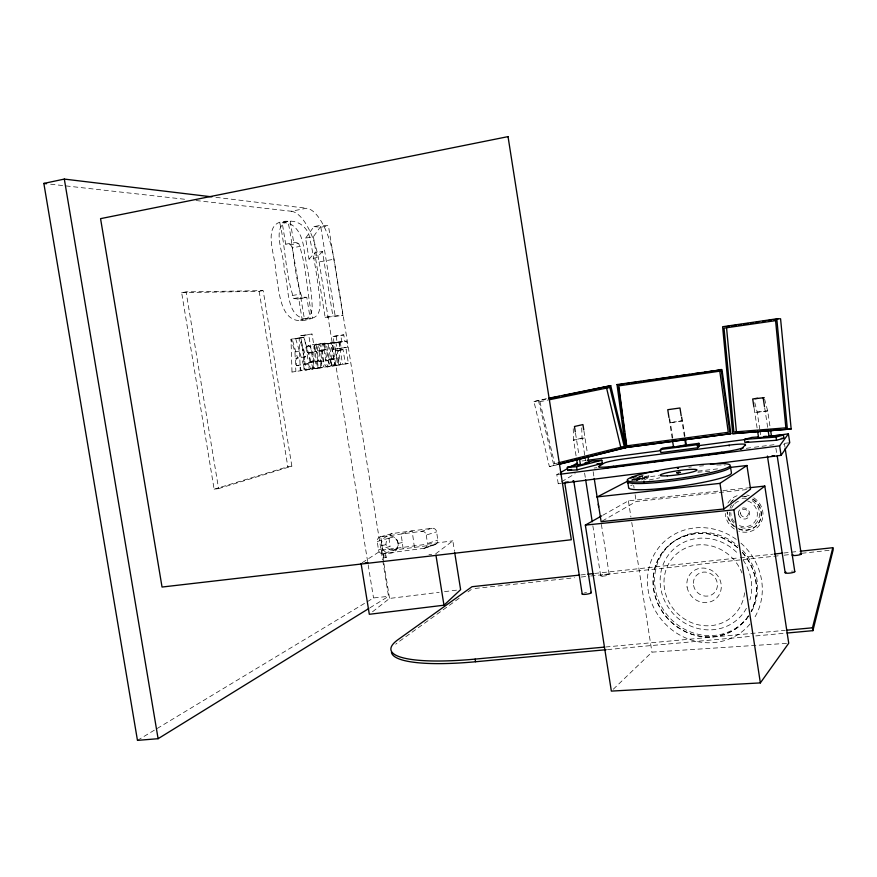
<?xml version="1.0" encoding="UTF-8"?>
<svg xmlns="http://www.w3.org/2000/svg" width="877" height="877" viewBox="0 0 877 877"><rect width="100%" height="100%" fill="white"/><g stroke="black" fill="none" stroke-linecap="round" stroke-linejoin="round"><path stroke-width="0.66" stroke-dasharray="4.38 3.29" d="M398.081 545.746L398.224 544.727M317.989 361.072L316.411 351.403L307.63 352.707L306.687 346.897L308.364 345.45L316.345 344.146L317.693 344.661C321.015 351.37 322.484 359.899 321.366 367.288L320.226 368.066L311.149 369.228L310.184 368.384L309.241 362.585L317.989 361.072L309.241 362.585M309.998 362.354L308.792 353.212L307.63 352.707M398.059 543.477L402.28 542.523M329.215 359.669L329.96 359.68L330.848 365.194L329.313 366.739L327.329 365.632L326.08 362.069L323.076 344.135L326.288 343.784L329.215 359.669L337.711 358.441L338.61 363.966L337.086 365.501L318.329 367.858C313.78 362.113 313.253 352.74 314.284 345.735L316.027 344.65L323.909 343.356L327.11 360.425C329.083 360.557 330.903 369.327 326.233 366.597C321.716 360.82 321.201 351.469 322.188 344.442L323.909 343.356M315.632 351.403L314.69 345.582L316.345 344.146M322.44 251.513L316.794 257.63L309 259.066L305.613 238.149L313.407 236.68L321.618 225.137L328.437 225.784L342.918 315.435L325.159 317.397L314.722 252.938L322.44 251.513L332.887 316.082L342.918 315.435M305.613 238.149L313.944 226.606L321.618 225.137M309 259.066L314.722 252.938M613.275 689.245L651.929 652.148L787.371 643.312M372.517 611.784L389.563 598.432L439.169 592.304M435.726 553.793L452.828 540.846L454.505 551.392M459.131 598.278L398.498 641.986A119.996 24.096 -9.2 0 0 395.724 644.2M467.945 591.92L471.256 589.53M312.245 369.338L313.396 368.559C314.547 361.181 313.078 352.642 309.734 345.976L308.364 345.45M362.223 562.705L381.769 550.142L452.828 540.846M784.082 444.091L783.775 444.573M369.908 607.838L388.533 596.338L382.865 561.269M137.459 740.374L373.525 597.95L388.533 596.338M559.186 473.317L556.796 474.665L558.232 483.753L560.491 482.416M561.62 481.736L575.169 473.668M602.291 521.004L636.176 501.501L750.559 489.169M602.795 515.27L628.392 500.833L721.585 490.747M643.729 480.256L649.123 477.362L648.903 475.926L636.318 477.362L636.538 478.809L634.323 479.96M632.317 480.136L644.266 478.217L643.871 475.663L637.228 476.978M641.339 479.949L648.903 475.926M637.162 480.026L641.613 477.428L641.723 478.151L636.296 481.024M634.871 480.432L640.32 477.57M636.176 480.289L641.613 477.428M631.001 480.289L644.266 478.217M631.878 479.675L635.211 477.943M312.475 318.077C320.5 315.873 320.313 306.095 319.875 299.408C317.474 279.029 314.328 258.671 309.789 238.654C308.2 225.586 294.233 217.441 282.208 222.769L285.683 244.168L290.66 244.793L298.64 243.302C306.994 267.046 306.742 293.543 312.475 318.077C279.489 330.925 279.829 293.006 275.663 271.311C276.2 256.818 259.197 219.941 287.864 221.267C293.685 246.141 293.389 273.021 301.94 297.084L306.764 297.292L310.206 318.504L300.153 320.138M432.065 528.25L421.596 531.319L380.771 536.735L383.655 557.904L385.694 557.64L385.113 553.398L423.942 548.344L434.345 544.792A4.177 4.034 76.8 0 0 437.776 540.122L436.636 531.846A4.177 4.034 77.7 0 0 432.065 528.25L392.337 533.534L380.245 536.845M424.468 548.235L435.365 544.507M279.796 222.824C285.639 247.643 285.288 274.501 293.894 298.498L297.851 298.991L306.764 297.292M383.655 557.904L386.275 557.443L385.705 553.212L383.666 553.475L384.247 557.706M423.942 548.344A4.297 4.144 77.1 0 0 427.461 543.543L437.776 540.122M385.694 557.64L386.275 557.443M434.345 544.792L394.584 549.978L383.085 553.672A4.275 4.1 78.8 0 1 378.447 549.967L377.296 541.504A4.275 4.089 79.6 0 1 380.771 536.735M385.113 553.398L385.705 553.212M421.596 531.319A4.297 4.144 78 0 1 426.288 535.025L436.636 531.846M378.447 549.967L390.079 546.382A4.155 3.99 78.6 0 0 394.584 549.978M218.581 488.599L291.866 466.169L263.177 290.594L186.088 291.898L181.66 292.699L214.131 489.202L218.581 488.599L186.088 291.898M214.131 489.202L287.82 466.728L291.866 466.169M377.296 541.504L388.95 538.171A4.155 3.979 79.4 0 1 392.337 533.534M287.864 221.267C269.557 226.968 286.023 258.342 283.874 269.82C289.585 283.753 284.334 319.392 308.178 318.779M557.882 464.635L549.386 466.619L533.95 401.534L546.437 398.695M539.673 401.743L547.84 400.065M554.407 463.812L558.572 462.782M549.386 466.619L557.355 464.624M381.473 545.658L385.99 544.661L381.923 545.198M301.228 320.072L302.203 319.864L298.761 298.684M533.95 401.534L547.347 398.816M196.097 200.548L291.252 211.247L306.632 208.255A51.052 19.535 78.8 0 1 334.06 259.208L382.646 559.921M313.944 226.606L320.839 227.231L328.437 225.784M285.683 244.168L295.79 242.512L298.64 243.302M290.66 244.793L292.359 247.818L300.329 246.338M291.252 211.247A50.888 19.996 78.7 0 1 319.118 261.938L334.06 259.208M181.66 292.699L259.154 291.317L263.177 290.594M292.205 295.538L300.263 294.124M293.894 298.498L301.94 297.084M297.851 298.991L305.854 297.588M325.159 317.397L332.887 316.082M300.57 335.716L304.023 335.387L309.559 369.414L306.139 369.941L300.57 335.716L308.616 334.367L312.037 334.06L317.573 368.143L301.206 370.686L299.616 365.117L296.426 365.566L296.064 358.265L305.722 356.753L300.351 337.744L291 339.224L291.997 372.078L295.878 371.497L294.935 351.841L291 339.224M304.023 335.387L312.037 334.06M296.064 358.265L297.588 358.068L292.194 339.103L303.826 337.415L313.1 368.822L291.997 372.078M341.767 341.657L334.093 342.918L333.052 336.45L343.784 334.882L344.825 341.317L346.656 341.109L347.643 347.226L333.512 349.254L332.515 343.093L341.767 341.657L340.714 335.189M333.052 336.45L343.784 334.882M316.761 344.475L324.885 343.159L328.239 344.212L329.993 348.618L331.868 359.965L331.363 365.435L329.686 366.586L326.518 349.561L317.792 350.811L316.761 344.475L320.412 345.505L322.177 349.901L324.183 364.459L323.525 366.685L321.815 367.836L319.042 351.513L317.792 350.811M306.687 346.897L314.69 345.582M323.076 344.135L334.06 342.501L336.987 358.43M326.288 343.784L334.06 342.501M328.086 343.587L331.243 343.236L334.861 365.588L331.725 366.06L328.086 343.587L338.95 341.964L342.567 364.361L339.476 364.821L335.825 342.315L338.95 341.964M336.143 336.143L337.185 342.567L344.825 341.317M337.185 342.567L346.656 341.109M294.935 351.841L303.08 350.504L304.045 370.193L300.219 370.774L299.156 337.864L303.08 350.504M318.647 350.844L326.518 349.561M308.419 352.707L316.411 351.403M308.792 353.212L316.783 351.918M319.042 351.513L326.913 350.23M333.512 349.254L347.643 347.226M335.376 350.811L338.456 350.427L340.758 364.689L337.689 365.15L335.376 350.811L343.05 349.561L346.086 349.178L348.399 363.473L331.725 366.06M338.456 350.427L346.086 349.178M310.184 361.795L318.165 360.513M328.897 359.11L336.669 357.86M316.027 344.65L318.811 361.061L326.704 359.789M329.96 359.68L337.711 358.441M318.811 361.061L319.228 361.686L327.943 360.447M296.426 365.566L307.728 363.812L309.307 369.392M310.184 368.384L318.187 367.112L320.226 368.066M330.848 365.194L338.61 363.966M317.573 368.143L314.185 368.658L308.616 334.367M348.399 363.473L345.363 363.933L343.05 349.561M320.839 368.077L320.061 361.708L319.228 361.686M307.728 363.812L304.582 364.262L304.209 356.95L305.722 356.753M317.441 361.269L318.187 367.112M581.977 460.995L586.055 460.458M594.168 468.055L596.886 467.704M746.283 448.322L753.069 447.445M754.428 447.259L776.167 444.442M784.312 443.389L789.749 442.688M556.796 474.665L559.515 474.314M428.941 554.67L431.659 554.319M558.232 483.753L560.951 483.413M444.54 591.635L456.599 590.144M639.914 476.112L642.556 475.816M635.332 478.283L658.474 475.63M697.949 471.113L719.721 468.625M636.538 478.809L649.123 477.362M332.515 343.093L334.093 342.918M722.933 490.605L748.596 487.82M580.947 574.928L586.395 574.336M594.562 573.459L738.883 557.86M740.243 557.717L772.911 554.187M783.808 553.003L798.783 551.381M475.082 588.445L574.468 577.746M581.276 577.011L589.443 576.134M590.802 575.992L778.688 555.766M784.137 555.185L790.944 554.45M801.841 553.277L829.061 550.339M300.351 337.744L303.826 337.415M605.722 646.985L785.266 630.322M607.509 649.594L750.328 636.417M755.777 635.924L784.334 633.282M282.208 222.769C295.988 221.629 302.214 236.045 303.727 247.478C306.709 267.112 311.642 286.615 312.168 306.533C312.179 311.817 310.283 318.044 304.505 319.436L292.359 247.818M50.647 184.192L186.582 199.474M215.928 197.336L306.632 208.255M337.086 365.501L335.124 364.393L333.885 360.82L330.881 342.863M396.349 539.3L396.952 539.98A6.413 6.161 78.9 0 1 392.962 550.219A6.413 6.161 78.9 0 1 386.373 541.372A6.413 6.161 78.9 0 1 396.952 539.991M295.713 338.763L305.032 370.105M764.591 399.002L767.649 410.918L770.072 426.88M754.779 402.664L757.147 411.861L759.756 429.05M539.892 401.677L554.626 463.769M538.401 400.329L553.891 465.632M669.688 418.559L672.966 439.103M681.889 416.871L684.97 436.187M259.154 291.317L287.82 466.728M340.199 341.833L341.197 348.005M320.839 227.231L335.31 316.729M339.037 342.359L340.024 348.465M319.118 261.938L373.525 597.95M313.407 236.68L316.794 257.63M324.633 343.181L325.663 349.528M290.243 221.223L293.729 242.655M381.769 550.142L383.72 562.212M383.929 563.56L389.563 598.432M584.597 473.032L585.452 478.447M592.852 525.783L600.69 575.838M575.509 433.194L579.028 455.656M576.068 455.865L573.602 440.133L573.152 426.617M642.523 476.364L642.918 478.93M633.665 485.332L634.082 488.029M635.123 494.76L636.176 501.501M628.392 500.833L630.914 517.046M631.758 522.451L651.929 652.148M593.159 471.694L594.211 478.458M601.403 524.457L609.219 574.512M583.972 431.232L587.458 453.562M584.707 455.075L582.054 438.138L581.615 424.709M584.904 456.38L585.518 460.293M681.396 417.189L684.389 436.603M669.173 418.866L672.155 438.237M784.542 444.255L784.948 446.93M775.893 448.136L776.715 453.552M764.689 407.805L767.682 427.516M759.964 430.377L760.765 435.661M754.132 408.419L757.169 428.36M426.288 535.025L427.461 543.543M414.415 547.391L412.146 530.903L401.118 534.038L403.453 551.008M388.95 538.171L390.079 546.382M688.84 467.288A51.962 5.635 -8.2 0 1 691.372 466.992M699.605 466.125A51.962 5.635 -8.2 0 1 703.518 465.775M716.805 465.007A51.962 5.635 -8.2 0 1 725.169 465.161M630.695 485.694A51.962 5.854 -8.2 0 1 632.46 484.871M649.123 480.015A51.962 5.854 -8.2 0 1 659.745 477.801M697.807 472.264A51.962 5.854 -8.2 0 1 709.975 471.278M752.192 500.668A15.413 14.646 42.4 0 1 757.761 520.949A15.413 14.646 42.4 0 1 737.875 526.288M733.665 523.021A15.413 14.646 42.4 0 1 729.434 512.179M729.993 508.353A15.413 14.646 42.4 0 1 731.539 504.856M742.041 498.257A15.413 14.646 42.4 0 1 748.574 498.936M747.686 500.953A13.583 12.903 42.4 0 1 756.5 518.811A13.583 12.903 42.4 0 1 738.259 525.049M734.542 522.166A13.583 12.903 42.4 0 1 730.815 512.617M731.67 508.178A13.583 12.903 42.4 0 1 734.027 504.363M734.816 503.562A13.583 12.903 42.4 0 1 740.802 500.526M753.76 497.829A19.294 18.329 42.4 0 1 761.455 521.793A19.294 18.329 42.4 0 1 738.905 531.221M734.4 529.039A19.294 18.329 42.4 0 1 725.301 513.473M727.91 503.08A19.294 18.329 42.4 0 1 739.443 495.077M746.798 495.045A19.294 18.329 42.4 0 1 749.21 495.669M753.168 499.101A17.343 16.477 42.4 0 1 759.35 522.078A17.343 16.477 42.4 0 1 736.735 527.735M735.77 527.154A17.343 16.477 42.4 0 1 727.559 512.058M730.53 502.927A17.343 16.477 42.4 0 1 732.657 500.504M744.694 496.305A17.343 16.477 42.4 0 1 746.919 496.59M752.247 499.068A17.365 16.499 42.4 0 1 759.723 520.916A17.365 16.499 42.4 0 1 738.938 529.28M734.027 526.54A17.365 16.499 42.4 0 1 727.165 511.883M731.824 501.216A17.365 16.499 42.4 0 1 733.457 499.802M741.471 496.667A17.365 16.499 42.4 0 1 745.91 496.788M746.393 608.342A47.479 44.157 45.9 0 1 680.497 620.236A47.479 44.157 45.9 0 1 670.598 552.302A47.479 44.157 45.9 0 1 738.5 554.198M743.181 560.107A47.479 44.157 45.9 0 1 749.923 599.868M744.595 592.819A41.932 38.983 46 0 1 686.022 619.929A41.932 38.983 46 0 1 677.165 553.42A41.932 38.983 46 0 1 741.953 572.955M749.988 624.04A59.57 55.383 46 0 1 670.477 628.688A59.57 55.383 46 0 1 657.991 548.574A59.57 55.383 46 0 1 736.866 539.837M740.966 543.159A59.57 55.383 46 0 1 753.924 618.658M748.618 616.092A53.409 49.671 45.9 0 1 676.014 623.624A53.409 49.671 45.9 0 1 664.941 549.967A53.409 49.671 45.9 0 1 738.083 545.954M742.698 550.416A53.409 49.671 45.9 0 1 750.087 613.922M748.432 615.994A53.618 49.836 46 0 1 675.235 625.542A53.618 49.836 46 0 1 663.549 550.942A53.618 49.836 46 0 1 737.754 547.895M742.304 552.499A53.618 49.836 46 0 1 751.107 611.39M748.552 615.851A53.596 49.825 46 0 1 675.389 625.411A53.596 49.825 46 0 1 663.692 550.822A53.596 49.825 46 0 1 737.875 547.785M742.435 552.389A53.596 49.825 46 0 1 751.227 611.258M584.268 593.005A4.582 0.833 -8.5 0 1 586.483 592.545M791.514 571.146A4.856 0.888 -7 0 1 792.644 571.113M682.591 420.752L669.776 422.802L682.591 420.752M767.649 410.918L754.746 412.464L767.649 410.918M582.054 438.138L573.602 440.133L585.014 437.886L582.054 438.138M738.489 514.218A5.788 5.503 42.4 0 0 747.719 517.956A5.788 5.503 42.4 0 0 745.954 508.287A5.788 5.503 42.4 0 0 738.489 514.218M740.55 513.681A4.045 3.848 42.4 0 0 747.007 516.29A4.045 3.848 42.4 0 0 745.768 509.537A4.045 3.848 42.4 0 0 740.55 513.681M687.119 587.195A17.869 16.608 46 0 0 715.226 599.276A17.869 16.608 46 0 0 709.855 569.524A17.869 16.608 46 0 0 687.119 587.195M693.575 585.408A12.464 11.587 45.9 0 0 713.198 593.806A12.464 11.587 45.9 0 0 709.416 573.065A12.464 11.587 45.9 0 0 693.575 585.408M381.999 541.186A8.715 8.364 78.9 0 0 390.934 553.201A8.715 8.364 78.9 0 0 396.36 539.311A8.715 8.364 78.9 0 0 381.999 541.186M602.159 576.145A4.319 0.745 -8.4 0 0 609.164 574.709A4.319 0.745 -8.4 0 0 603.551 574.665A4.319 0.745 -8.4 0 0 602.159 576.145"/><path stroke-width="1.32" d="M787.053 633.03L812.902 630.651L833.15 549.901L832.821 547.708L800.142 551.238M812.902 630.651L812.475 627.8L832.821 547.708M710.436 464.361L781.1 455.349L789.749 442.688L788.401 433.852L770.751 436.176M601.633 515.917L585.343 525.104L611.346 691.098L760.359 682.909L788.73 643.225L764.799 486.066L749.945 487.678M781.1 455.349L779.653 445.834L788.401 433.852M599.188 466.992L599.068 466.257A18.395 1.765 -8.6 0 0 613.319 466.235L721.815 452.181A18.965 1.82 -8.1 0 0 742.775 447.577L745.384 444.814L745.505 445.549M361.072 563.451L369.316 614.295L443.97 605.207L460.622 589.651L454.724 552.718M678.25 472.9L678.93 472.308C684.959 472.122 671.343 473.744 678.941 472.297M674.545 446.546L662.365 448.147L660.381 449.55L660.852 452.609L697.697 447.785L699.386 446.382L698.914 443.323L682.668 445.472M660.381 449.55L697.226 444.705L698.914 443.323M672.56 440.813L673.547 447.248L685.781 445.637L686.351 445.187L685.365 438.763M585.343 525.104L733.874 509.855L764.799 486.066M627.899 481.034L597.248 496.908L601.118 521.672L723.909 509L750.559 489.169L746.941 465.512L730.618 467.375M673.547 447.248L674.15 446.799M597.248 496.908L719.973 483.359L746.941 465.512M211.872 196.854L64.317 179.083L43.85 183.425L137.459 740.374L158.101 738.697L368.746 608.561M599.068 466.257L603.913 463.264A18.11 1.699 -8.5 0 1 624.775 458.814L729.094 445.165A18.669 1.765 -8.1 0 1 745.384 444.814M560.37 472.637L567.518 468.592M569.897 467.244L577.044 463.199M572.549 481.188L573.218 480.98M758.484 436.91L751.907 437.404L744.452 439.41L744.935 442.534L776.529 440.254L783.939 438.215L783.457 435.036L770.313 436.022M744.452 439.41L776.046 437.064L783.457 435.036M746.174 442.205L748.662 441.526M757.575 431.002L758.583 437.623L769.107 436.845L771.486 436.198L770.477 429.544M562.08 395.834L610.743 385.683L625.597 447.643L559.208 464.295M609.866 387.448L624.238 446.393L558.572 462.782M578.71 464.426L567.331 467.32L567.825 470.445L571.618 469.48M567.825 470.445L577.066 469.886L602.324 463.363L601.841 460.272L592.611 460.885L585.025 462.815M576.474 458.485L577.504 465.04L580.464 464.854L588.895 462.705L587.864 456.172M567.331 467.32L576.573 466.728L601.841 460.272M577.504 465.04L579.916 464.437M558.682 464.295L625.597 447.643M753.924 407.06L752.696 398.969L764.251 397.676M549.112 398.158L610.743 385.683M548.684 398.542L559.405 396.371M549.166 399.791L610.096 387.382M774.336 455.623L771.87 456.007M677.822 467.978C676.014 468.461 679.872 467.616 677.976 468.11M776.792 318.8L722.615 326.737L732.744 433.687L791.164 428.985L780.574 318.757L776.792 318.8L787.403 429.379M726.452 326.683L729.16 326.277M731.856 325.882L735.924 325.29M738.631 324.896L741.339 324.501M744.036 324.106L748.103 323.514M750.811 323.109L753.518 322.714M756.215 322.319L758.923 321.925M762.99 321.333L765.698 320.938M768.395 320.543L771.102 320.149M773.81 319.743L777.877 319.151M786.066 427.833L733.885 432.01L724.04 328.13L775.783 320.62M617.035 384.575L721.99 369.655L730.87 433.687L625.433 447.588L617.035 384.575L618.296 384.795M619.644 384.608L623.69 384.016M626.375 383.622L629.072 383.227M631.769 382.832L635.803 382.24M638.5 381.846L641.186 381.451M643.882 381.057L653.31 379.686M656.007 379.292L665.435 377.91M668.121 377.516L670.817 377.132M673.514 376.737L677.548 376.145M680.245 375.751L689.673 374.369M692.359 373.975L701.786 372.604M704.483 372.21L707.18 371.815M709.866 371.42L713.911 370.828M716.608 370.434L719.293 370.05M719.787 371.135L728.272 432.306L626.737 445.856L618.734 385.88L719.831 371.157M625.433 447.588L730.87 433.687M676.869 446.437L686.351 445.187M587.415 460.282L660.743 450.635M698.772 445.637L746.305 439.388M617.507 466.454L613.44 466.981L613.319 466.235M620.214 466.104L624.281 465.577M627 465.227L629.708 464.876M633.775 464.35L636.494 463.999M640.561 463.473L644.628 462.946M647.336 462.596L651.403 462.069M654.121 461.719L656.829 461.368M660.896 460.842L664.963 460.315M667.682 459.965L671.749 459.438M674.457 459.088L677.176 458.737M681.243 458.211L683.95 457.86M688.028 457.334L692.096 456.807M694.803 456.457L698.87 455.93M701.589 455.58L704.297 455.229M708.364 454.692L711.083 454.341M715.15 453.815L719.217 453.288M560.874 474.139L779.653 445.834M365.139 562.924L367.858 562.574M562.31 483.238L658.791 470.938M568.197 481.988L565.347 482.207M635.946 476.573L630.596 477.735L633.249 477.428M579.587 575.071L472.034 586.702L398.114 639.596A120.006 23.887 -9.2 0 0 475.148 659.098L604.363 647.105M587.754 574.194L593.203 573.602M774.281 554.034L782.448 553.157M732.744 433.687L791.164 428.985M755.075 398.586L757.695 398.322M786.625 630.201L812.475 627.8M391.471 652.378A119.996 24.096 -9.2 0 0 475.575 661.751L606.15 649.714M763.735 436.516L766.366 436.318M764.908 436.691L771.486 436.198M781.308 438.401L783.939 438.215M585.924 462.903L588.895 462.705M597.051 463.703L602.324 463.363M43.85 183.425L46.569 183.731M606.292 386.867L620.773 447.325M64.317 179.083L158.101 738.697M435.946 555.152L443.97 605.207M475.148 659.098L475.575 661.751M585.661 479.796L592.216 521.727M575.301 431.857L574.457 426.496L582.931 424.578L583.764 429.905M579.434 458.287L580.464 464.854M576.573 466.728L577.066 469.886M573.722 480.662L591.273 592.644M564.854 483.435L582.218 594.047M627.439 481.977L627.669 483.446M594.211 478.458L597.171 497.402M598.235 504.165L598.651 506.862M733.874 509.855L760.359 682.909M721.815 452.181L721.924 452.938A18.965 1.831 -8.1 0 0 724.413 452.609M719.973 483.359L723.909 509M697.226 444.705L697.697 447.785M681.199 415.873L679.982 407.991L667.759 409.702L668.965 417.562M684.784 439.18L685.781 445.637M785.145 448.268L801.194 554.067M776.046 437.064L776.529 440.254M777.252 456.172L794.792 571.672M763.187 397.928L764.503 406.577M768.088 430.179L769.107 436.845M767.43 456.073L785.167 572.692M742.775 447.577L742.896 448.333M729.094 445.165L729.204 445.9M721.135 369.36L730.059 433.666M618.658 387.47L622.747 418.176M623.108 420.85L624.534 431.528M624.884 434.203L626.671 447.555M775.586 320.62L785.869 427.855M726.573 328.031L736.428 431.955M608.89 467.507A18.395 1.765 -8.6 0 1 606.807 467.704M741.734 448.969A18.965 1.831 -8.1 0 1 740.692 449.342M800.043 553.639A4.571 0.789 -7 0 1 799.967 554.713A4.571 0.789 -7 0 1 793.838 555.525A4.571 0.789 -7 0 1 792.874 554.582M590.539 592.337A4.582 0.833 -8.5 0 1 589.859 593.51A4.582 0.833 -8.5 0 1 584.027 594.42A4.582 0.833 -8.5 0 1 582.701 593.554M794.299 571.267A4.856 0.888 -7 0 1 792.841 572.56A4.856 0.888 -7 0 1 786.647 573.218A4.856 0.888 -7 0 1 785.967 572.155M508.035 136.626L100.559 218.647L162.037 587.042L571.333 539.75L508.035 136.626M628.612 487.502L627.669 481.473A51.962 5.635 -8.2 0 0 679.456 479.927A51.962 5.635 -8.2 0 0 730.475 466.685L731.407 472.78A51.962 5.854 -8.2 0 1 680.431 486.209A51.962 5.854 -8.2 0 1 628.612 487.502M643.992 481.901A51.973 5.58 -8.2 0 0 729.039 466.816A51.973 5.58 -8.2 0 0 663.538 469.568A51.973 5.58 -8.2 0 0 643.992 481.901M667.32 475.838A18.603 1.995 -8.2 0 0 696.864 470.291A18.603 1.995 -8.2 0 0 671.694 471.749A18.603 1.995 -8.2 0 0 667.32 475.838"/></g></svg>
